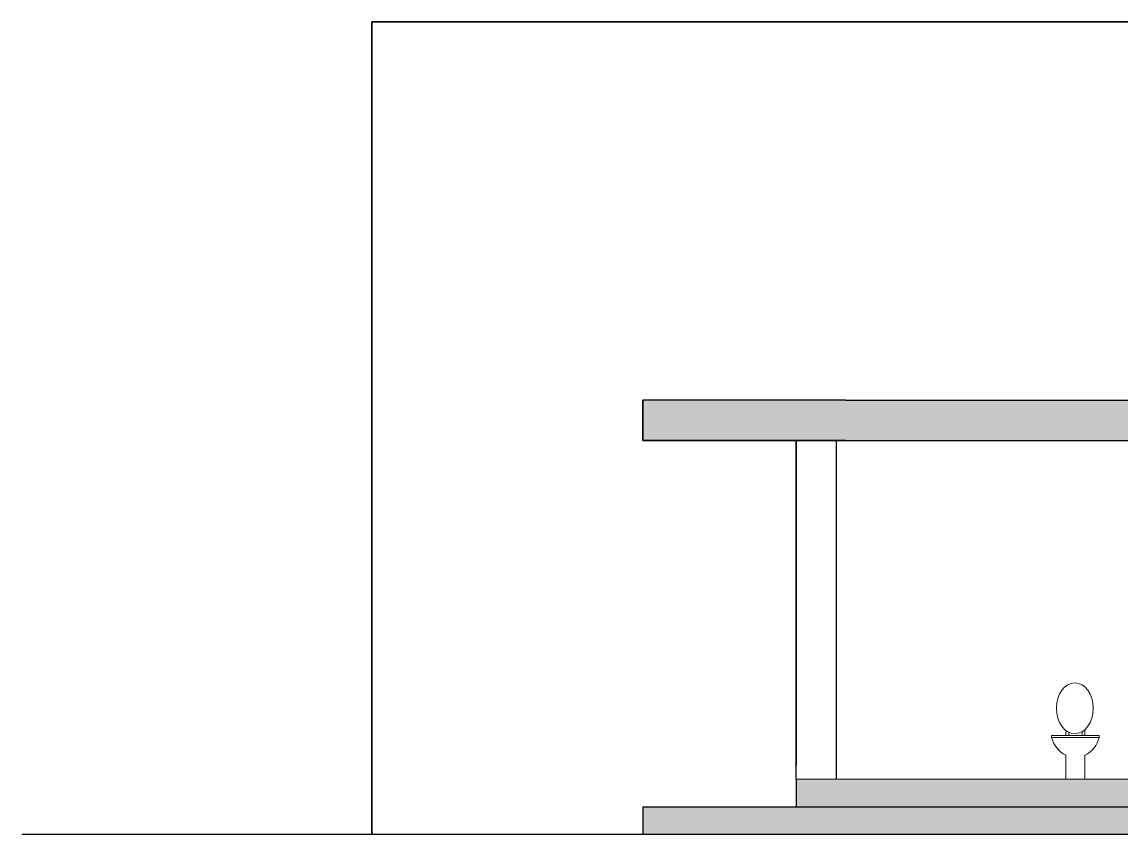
# Model space of a CAD drawing. Header units: centimetres. Extents: x -3096 to 17897, y -3131 to 15798.
# Drawn here: x 1753 to 2565, y 2039 to 2639 of the extents above; entities that cross this region are included whole.
import ezdxf

# ---------------------------------------------------------------- set-up
doc = ezdxf.new("R2010")
doc.units = ezdxf.units.CM

msp = doc.modelspace()

# ---------------------------------------------------------------- hatches: boundary and pattern name
at = {"transparency": 33554462}
h = msp.add_hatch(color=256, dxfattribs=at)
h.dxf.hatch_style = 1
h.paths.add_polyline_path([(2764.89, 2357.1), (2762.75, 2359.89), (2361.1, 2359.89), (2211.1, 2359.89), (2211.1, 2329.89), (2361.1, 2329.89), (3661.1, 2329.89), (3811.1, 2329.89), (3811.1, 2359.89), (3661.1, 2359.89), (3000.78, 2359.89), (3000.47, 2359.73), (3000.47, 2359.89), (2794.25, 2359.89), (2794.23, 2359.87), (2788.14, 2353.78), (2774.85, 2350.46)])
h.paths.add_polyline_path([(3811.1, 2059.23), (2211.1, 2059.23), (2211.1, 2039.23), (3811.1, 2039.23)])
h.paths.add_polyline_path([(3684.42, 2079.23), (2324.42, 2079.89), (2324.42, 2059.23), (3684.42, 2059.23)])
h.paths.add_polyline_path([(2596.1, 2329.89), (2581.1, 2329.89), (2581.1, 2079.76), (2596.1, 2079.76)])

# ---------------------------------------------------------------- linework, layer by layer
for p, q in [((2011.1, 2039.23), (2011.1, 2639.23)), ((2011.1, 2639.23), (4011.1, 2639.23)), ((2991.87, 2639.23), (2011.1, 2639.23)), ((2011.1, 2639.23), (2011.1, 2039.23)), ((2361.1, 2359.89), (2211.1, 2359.89)), ((2211.1, 2359.89), (2211.1, 2329.89)), ((2211.1, 2329.89), (2211.1, 2359.89)), ((2361.1, 2359.89), (3661.1, 2359.89)), ((2211.1, 2329.89), (3661.1, 2329.89)), ((2361.1, 2329.89), (2211.1, 2329.89)), ((2324.42, 2079.89), (2324.42, 2329.89)), ((2324.42, 2329.89), (2324.42, 2089.89)), ((2324.42, 2079.89), (2324.42, 2329.89)), ((2354.42, 2079.89), (2354.42, 2329.89)), ((2324.42, 2079.89), (3684.42, 2079.23)), ((2324.42, 2079.89), (2324.42, 2059.23)), ((2211.1, 2059.23), (3811.1, 2059.23)), ((2211.1, 2059.23), (2211.1, 2039.23)), ((2361.1, 2059.23), (2361.1, 2059.23)), ((1752.53, 2039.23), (2211.1, 2039.23)), ((2211.1, 2043.13), (2211.1, 2043.13)), ((2211.1, 2039.23), (3811.1, 2039.23))]:
    msp.add_line(p, q)
at = {"color": 7, "lineweight": 0}
for p, q in [((2513.23, 2110.63), (2513.23, 2112.03)), ((2513.23, 2112.03), (2548.34, 2112.03)), ((2523.77, 2112.03), (2523.77, 2115.08)), ((2525.87, 2112.03), (2525.87, 2114.13)), ((2535.7, 2112.03), (2535.7, 2114.43)), ((2537.81, 2112.03), (2537.81, 2115.53)), ((2548.34, 2112.03), (2548.34, 2110.63)), ((2548.34, 2110.63), (2513.23, 2110.63)), ((2523.77, 2097.44), (2523.77, 2079.89)), ((2537.81, 2097.44), (2537.81, 2079.89))]:
    msp.add_line(p, q, dxfattribs=at)
for centre, start, end in [((2532.26, 2115.02), 193.00419, 244.20764), ((2529.31, 2115.02), 295.79236, 346.99581)]:
    msp.add_arc(centre, 19.53, start, end, dxfattribs=at)
msp.add_ellipse((2530.4, 2132.14), major_axis=(0, -18.8), ratio=0.720583, dxfattribs=at)

doc.saveas('drawing.dxf')
